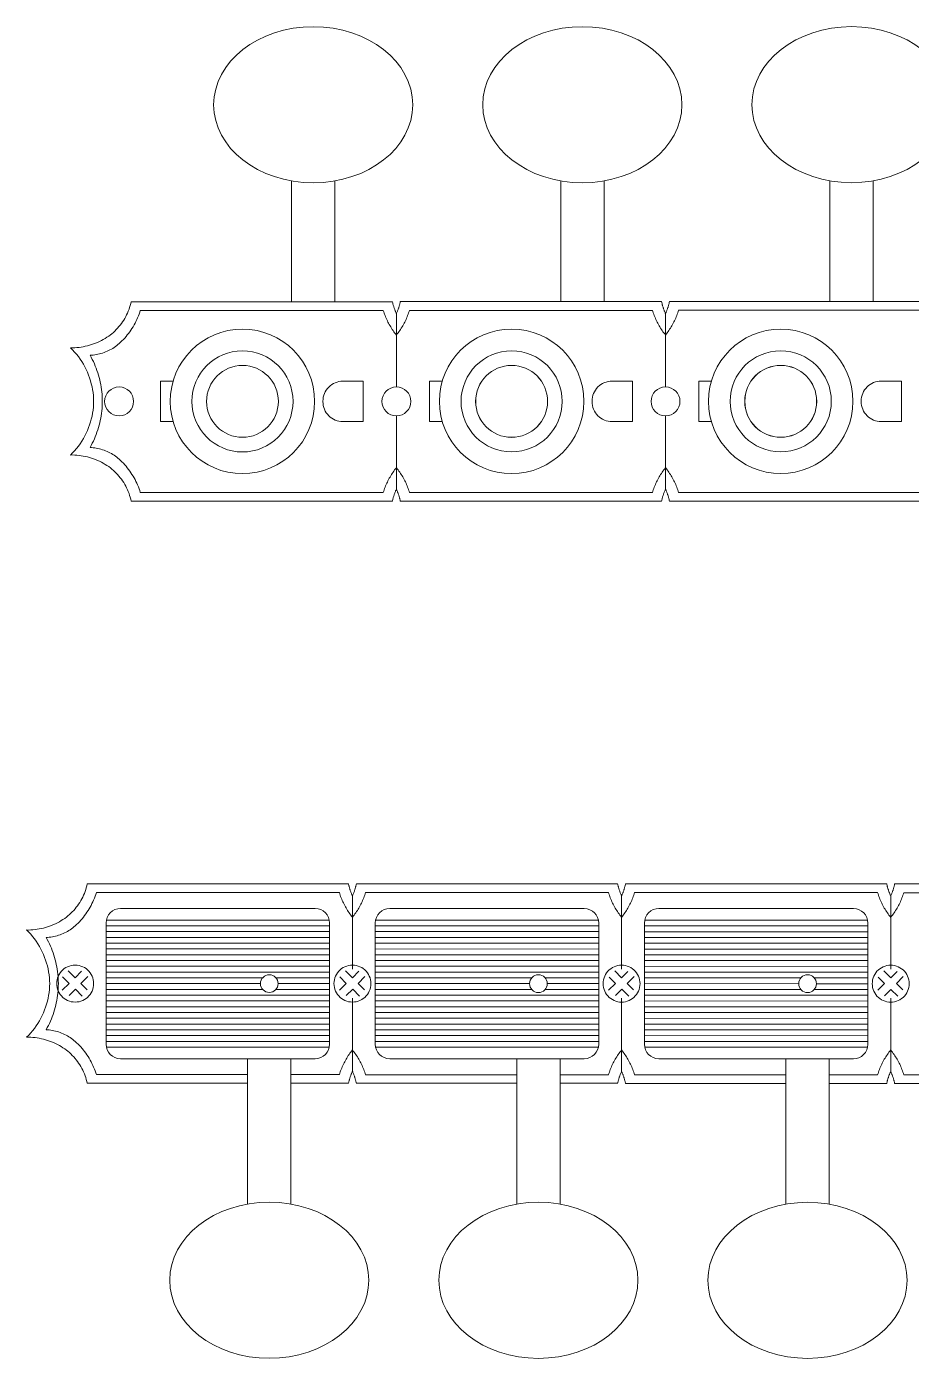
# Model space of a CAD drawing. Header units: inches. Extents: x 153 to 3621, y 223 to 1896.
# Drawn here: x 2579 to 3099, y 331 to 1114 of the extents above; entities that cross this region are included whole.
import ezdxf

# ---------------------------------------------------------------- set-up
doc = ezdxf.new("R2010")
doc.units = ezdxf.units.IN
doc.header["$MEASUREMENT"] = 0
doc.layers.add('Fata', color=52, linetype='Continuous', lineweight=0)
doc.layers.add('Spate', color=110, linetype='Continuous', lineweight=0)

msp = doc.modelspace()

# ---------------------------------------------------------------- linework, layer by layer
at = {"layer": 'Fata', "linetype": 'Continuous', "lineweight": 0}
for p, q in [((2734.78, 952.57), (2734.78, 1023.61)), ((2760.26, 952.57), (2760.26, 1023.61)), ((2893.08, 952.59), (2893.08, 1023.62)), ((2918.56, 952.59), (2918.56, 1023.62)), ((3051.37, 952.61), (3051.37, 1023.64)), ((3076.85, 952.61), (3076.85, 1023.64)), ((2794.12, 952.57), (2640.44, 952.57)), ((2952.43, 952.59), (2798.74, 952.59)), ((3110.71, 952.61), (2957.03, 952.61)), ((2788.73, 947.47), (2645.82, 947.47)), ((2796.43, 902.46), (2796.43, 945.57)), ((2796.43, 902.44), (2796.43, 945.56)), ((2947.04, 947.49), (2804.13, 947.49)), ((2954.72, 902.48), (2954.72, 945.59)), ((2954.74, 902.46), (2954.74, 945.57)), ((3105.33, 947.51), (2962.42, 947.51)), ((2665.13, 905.83), (2657.66, 905.83)), ((2657.66, 882.05), (2657.66, 905.83)), ((2776.9, 882.05), (2776.9, 905.83)), ((2823.44, 905.85), (2815.96, 905.85)), ((2815.96, 882.06), (2815.96, 905.85)), ((2935.21, 882.06), (2935.21, 905.85)), ((2981.73, 905.87), (2974.25, 905.87)), ((2974.25, 882.08), (2974.25, 905.87)), ((3093.49, 882.08), (3093.49, 905.87)), ((2796.43, 842.33), (2796.43, 885.45)), ((2796.43, 842.32), (2796.43, 885.43)), ((2954.72, 842.35), (2954.72, 885.47)), ((2954.74, 842.33), (2954.74, 885.45)), ((2657.66, 882.05), (2665.13, 882.05)), ((2815.96, 882.06), (2823.44, 882.06)), ((2974.25, 882.08), (2981.73, 882.08)), ((2788.73, 840.4), (2645.82, 840.4)), ((2947.04, 840.42), (2804.13, 840.42)), ((3105.33, 840.44), (2962.42, 840.44)), ((2794.12, 835.3), (2640.44, 835.3)), ((2952.43, 835.32), (2798.74, 835.32)), ((3110.71, 835.34), (2957.03, 835.34))]:
    msp.add_line(p, q, dxfattribs=at)
at = {"layer": 'Fata', "linetype": 'Continuous', "lineweight": 0, "flags": 128}
for points in [[(2640.44, 952.58), (2640.19, 951.45), (2639.89, 950.33), (2639.55, 949.21), (2639.17, 948.1), (2638.75, 947), (2638.29, 945.92), (2637.78, 944.85), (2637.24, 943.79), (2636.66, 942.75), (2636.05, 941.73), (2635.4, 940.73), (2634.72, 939.76), (2634.01, 938.81), (2633.26, 937.89), (2632.49, 937), (2631.68, 936.14), (2630.85, 935.31), (2630, 934.51), (2629.11, 933.76), (2628.21, 933.04), (2627.21, 932.31), (2626.19, 931.62), (2625.14, 930.95), (2624.06, 930.33), (2622.95, 929.73), (2621.83, 929.18), (2620.68, 928.66), (2619.52, 928.17), (2618.33, 927.72), (2617.14, 927.32), (2615.93, 926.94), (2614.71, 926.61), (2613.48, 926.32), (2612.25, 926.07), (2611.01, 925.86), (2609.77, 925.7), (2608.52, 925.57), (2607.28, 925.49), (2606.04, 925.46), (2604.81, 925.46)], [(2794.12, 952.58), (2794.19, 952.22), (2794.27, 951.87), (2794.35, 951.51), (2794.44, 951.15), (2794.53, 950.8), (2794.63, 950.44), (2794.73, 950.09), (2794.84, 949.73), (2794.95, 949.38), (2795.06, 949.03), (2795.18, 948.67), (2795.3, 948.32), (2795.43, 947.97), (2795.56, 947.62), (2795.7, 947.28), (2795.84, 946.93), (2795.98, 946.58), (2796.13, 946.24), (2796.28, 945.9), (2796.43, 945.56)], [(2798.75, 952.6), (2798.67, 952.24), (2798.59, 951.88), (2798.51, 951.53), (2798.42, 951.17), (2798.33, 950.81), (2798.23, 950.46), (2798.13, 950.1), (2798.03, 949.75), (2797.92, 949.4), (2797.8, 949.04), (2797.68, 948.69), (2797.56, 948.34), (2797.43, 947.99), (2797.3, 947.64), (2797.17, 947.29), (2797.03, 946.95), (2796.88, 946.6), (2796.74, 946.26), (2796.58, 945.92), (2796.43, 945.57)], [(2952.42, 952.6), (2952.5, 952.24), (2952.58, 951.88), (2952.66, 951.53), (2952.75, 951.17), (2952.84, 950.81), (2952.94, 950.46), (2953.04, 950.1), (2953.14, 949.75), (2953.25, 949.4), (2953.37, 949.04), (2953.49, 948.69), (2953.61, 948.34), (2953.74, 947.99), (2953.87, 947.64), (2954, 947.29), (2954.14, 946.95), (2954.29, 946.6), (2954.44, 946.26), (2954.59, 945.92), (2954.74, 945.57)], [(2957.03, 952.62), (2956.96, 952.26), (2956.88, 951.9), (2956.8, 951.55), (2956.71, 951.19), (2956.62, 950.83), (2956.52, 950.48), (2956.42, 950.12), (2956.31, 949.77), (2956.2, 949.42), (2956.09, 949.06), (2955.97, 948.71), (2955.85, 948.36), (2955.72, 948.01), (2955.59, 947.66), (2955.45, 947.31), (2955.31, 946.97), (2955.17, 946.62), (2955.02, 946.28), (2954.87, 945.94), (2954.72, 945.59)], [(2645.82, 947.47), (2645.47, 946.37), (2645.09, 945.27), (2644.67, 944.17), (2644.23, 943.09), (2643.75, 942.02), (2643.24, 940.96), (2642.7, 939.91), (2642.14, 938.87), (2641.54, 937.85), (2640.92, 936.85), (2640.27, 935.86), (2639.6, 934.89), (2638.9, 933.94), (2638.18, 933.01), (2637.43, 932.1), (2636.66, 931.21), (2635.87, 930.35), (2635.05, 929.51), (2634.22, 928.7), (2633.36, 927.91), (2632.66, 927.31), (2631.94, 926.73), (2631.18, 926.18), (2630.41, 925.65), (2629.62, 925.14), (2628.8, 924.67), (2627.97, 924.21), (2627.13, 923.79), (2626.26, 923.4), (2625.39, 923.03), (2624.5, 922.69), (2623.6, 922.39), (2622.7, 922.11), (2621.78, 921.86), (2620.87, 921.65), (2619.94, 921.47), (2619.02, 921.32), (2618.09, 921.2), (2617.17, 921.12), (2616.24, 921.08)], [(2788.73, 947.47), (2788.98, 946.69), (2789.24, 945.92), (2789.51, 945.14), (2789.8, 944.37), (2790.11, 943.61), (2790.43, 942.85), (2790.77, 942.09), (2791.12, 941.35), (2791.49, 940.6), (2791.87, 939.87), (2792.27, 939.14), (2792.68, 938.41), (2793.1, 937.7), (2793.54, 936.99), (2793.99, 936.29), (2794.46, 935.6), (2794.93, 934.92), (2795.42, 934.25), (2795.92, 933.59), (2796.43, 932.94)], [(2804.13, 947.49), (2803.89, 946.71), (2803.63, 945.93), (2803.35, 945.16), (2803.06, 944.39), (2802.75, 943.63), (2802.43, 942.87), (2802.09, 942.11), (2801.74, 941.36), (2801.37, 940.62), (2800.99, 939.88), (2800.59, 939.15), (2800.18, 938.43), (2799.76, 937.72), (2799.32, 937.01), (2798.87, 936.31), (2798.41, 935.62), (2797.93, 934.94), (2797.44, 934.27), (2796.94, 933.61), (2796.43, 932.95)], [(2947.04, 947.49), (2947.28, 946.71), (2947.54, 945.93), (2947.82, 945.16), (2948.11, 944.39), (2948.42, 943.63), (2948.74, 942.87), (2949.08, 942.11), (2949.43, 941.36), (2949.8, 940.62), (2950.18, 939.88), (2950.58, 939.15), (2950.99, 938.43), (2951.41, 937.72), (2951.85, 937.01), (2952.3, 936.31), (2952.76, 935.62), (2953.24, 934.94), (2953.73, 934.27), (2954.23, 933.61), (2954.74, 932.95)], [(2962.42, 947.51), (2962.17, 946.73), (2961.92, 945.95), (2961.64, 945.18), (2961.35, 944.41), (2961.04, 943.65), (2960.72, 942.89), (2960.38, 942.13), (2960.03, 941.38), (2959.66, 940.64), (2959.28, 939.9), (2958.88, 939.17), (2958.47, 938.45), (2958.05, 937.74), (2957.61, 937.03), (2957.16, 936.33), (2956.69, 935.64), (2956.22, 934.96), (2955.73, 934.29), (2955.23, 933.63), (2954.72, 932.97)], [(2604.81, 925.46), (2606.03, 924.25), (2607.21, 922.98), (2608.34, 921.65), (2609.41, 920.26), (2610.43, 918.83), (2611.4, 917.35), (2612.32, 915.82), (2613.17, 914.26), (2613.97, 912.67), (2614.71, 911.04), (2615.38, 909.39), (2615.99, 907.71), (2616.53, 906.01), (2617.01, 904.3), (2617.42, 902.58), (2617.76, 900.85), (2618.02, 899.12), (2618.22, 897.39), (2618.33, 895.66), (2618.37, 893.94), (2618.33, 892.22), (2618.22, 890.49), (2618.02, 888.75), (2617.76, 887.02), (2617.42, 885.29), (2617.01, 883.57), (2616.53, 881.86), (2615.99, 880.16), (2615.38, 878.49), (2614.71, 876.83), (2613.97, 875.21), (2613.17, 873.61), (2612.32, 872.05), (2611.4, 870.53), (2610.43, 869.05), (2609.41, 867.61), (2608.34, 866.23), (2607.21, 864.9), (2606.03, 863.62), (2604.81, 862.41)], [(2616.24, 921.08), (2616.93, 919.85), (2617.58, 918.59), (2618.2, 917.32), (2618.78, 916.03), (2619.34, 914.72), (2619.86, 913.4), (2620.34, 912.06), (2620.8, 910.71), (2621.22, 909.35), (2621.6, 907.97), (2621.95, 906.59), (2622.27, 905.19), (2622.54, 903.8), (2622.79, 902.39), (2622.99, 900.98), (2623.16, 899.57), (2623.3, 898.16), (2623.39, 896.75), (2623.45, 895.34), (2623.47, 893.94), (2623.45, 892.53), (2623.39, 891.12), (2623.3, 889.71), (2623.16, 888.3), (2622.99, 886.89), (2622.79, 885.48), (2622.54, 884.08), (2622.27, 882.68), (2621.95, 881.29), (2621.6, 879.9), (2621.22, 878.53), (2620.8, 877.16), (2620.34, 875.81), (2619.86, 874.47), (2619.34, 873.15), (2618.78, 871.84), (2618.2, 870.55), (2617.58, 869.28), (2616.93, 868.03), (2616.24, 866.8)], [(2640.44, 835.29), (2640.19, 836.42), (2639.89, 837.54), (2639.55, 838.66), (2639.17, 839.77), (2638.75, 840.87), (2638.29, 841.95), (2637.78, 843.03), (2637.24, 844.08), (2636.66, 845.12), (2636.05, 846.14), (2635.4, 847.14), (2634.72, 848.11), (2634.01, 849.06), (2633.26, 849.98), (2632.49, 850.88), (2631.68, 851.74), (2630.85, 852.56), (2630, 853.36), (2629.11, 854.11), (2628.21, 854.83), (2627.21, 855.56), (2626.19, 856.26), (2625.14, 856.92), (2624.06, 857.55), (2622.95, 858.14), (2621.83, 858.7), (2620.68, 859.22), (2619.52, 859.7), (2618.33, 860.15), (2617.14, 860.56), (2615.93, 860.93), (2614.71, 861.26), (2613.48, 861.55), (2612.25, 861.8), (2611.01, 862.01), (2609.77, 862.18), (2608.52, 862.3), (2607.28, 862.38), (2606.04, 862.42), (2604.81, 862.41)], [(2645.82, 840.4), (2645.47, 841.51), (2645.09, 842.61), (2644.67, 843.7), (2644.23, 844.78), (2643.75, 845.86), (2643.24, 846.92), (2642.7, 847.97), (2642.14, 849), (2641.54, 850.02), (2640.92, 851.03), (2640.27, 852.02), (2639.6, 852.99), (2638.9, 853.94), (2638.18, 854.87), (2637.43, 855.78), (2636.66, 856.66), (2635.87, 857.53), (2635.05, 858.36), (2634.22, 859.18), (2633.36, 859.96), (2632.66, 860.57), (2631.94, 861.14), (2631.18, 861.7), (2630.41, 862.23), (2629.62, 862.73), (2628.8, 863.21), (2627.97, 863.66), (2627.13, 864.08), (2626.26, 864.48), (2625.39, 864.84), (2624.5, 865.18), (2623.6, 865.49), (2622.7, 865.76), (2621.78, 866.01), (2620.87, 866.22), (2619.94, 866.41), (2619.02, 866.55), (2618.09, 866.67), (2617.17, 866.75), (2616.24, 866.8)], [(2788.73, 840.4), (2788.98, 841.18), (2789.24, 841.96), (2789.51, 842.73), (2789.8, 843.5), (2790.11, 844.26), (2790.43, 845.02), (2790.77, 845.78), (2791.12, 846.53), (2791.49, 847.27), (2791.87, 848.01), (2792.27, 848.74), (2792.68, 849.46), (2793.1, 850.17), (2793.54, 850.88), (2793.99, 851.58), (2794.46, 852.27), (2794.93, 852.95), (2795.42, 853.62), (2795.92, 854.29), (2796.43, 854.94)], [(2804.13, 840.42), (2803.89, 841.2), (2803.63, 841.98), (2803.35, 842.75), (2803.06, 843.52), (2802.75, 844.28), (2802.43, 845.04), (2802.09, 845.8), (2801.74, 846.55), (2801.37, 847.29), (2800.99, 848.03), (2800.59, 848.75), (2800.18, 849.48), (2799.76, 850.19), (2799.32, 850.9), (2798.87, 851.6), (2798.41, 852.29), (2797.93, 852.97), (2797.44, 853.64), (2796.94, 854.3), (2796.43, 854.96)], [(2947.04, 840.42), (2947.28, 841.2), (2947.54, 841.98), (2947.82, 842.75), (2948.11, 843.52), (2948.42, 844.28), (2948.74, 845.04), (2949.08, 845.8), (2949.43, 846.55), (2949.8, 847.29), (2950.18, 848.03), (2950.58, 848.75), (2950.99, 849.48), (2951.41, 850.19), (2951.85, 850.9), (2952.3, 851.6), (2952.76, 852.29), (2953.24, 852.97), (2953.73, 853.64), (2954.23, 854.3), (2954.74, 854.96)], [(2962.42, 840.44), (2962.17, 841.22), (2961.92, 841.99), (2961.64, 842.77), (2961.35, 843.54), (2961.04, 844.3), (2960.72, 845.06), (2960.38, 845.82), (2960.03, 846.57), (2959.66, 847.31), (2959.28, 848.04), (2958.88, 848.77), (2958.47, 849.5), (2958.05, 850.21), (2957.61, 850.92), (2957.16, 851.62), (2956.69, 852.31), (2956.22, 852.99), (2955.73, 853.66), (2955.23, 854.32), (2954.72, 854.98)], [(2794.12, 835.29), (2794.19, 835.65), (2794.27, 836.01), (2794.35, 836.36), (2794.44, 836.72), (2794.53, 837.08), (2794.63, 837.43), (2794.73, 837.79), (2794.84, 838.14), (2794.95, 838.49), (2795.06, 838.85), (2795.18, 839.2), (2795.3, 839.55), (2795.43, 839.9), (2795.56, 840.25), (2795.7, 840.6), (2795.84, 840.94), (2795.98, 841.29), (2796.13, 841.63), (2796.28, 841.98), (2796.43, 842.32)], [(2798.75, 835.31), (2798.67, 835.67), (2798.59, 836.02), (2798.51, 836.38), (2798.42, 836.74), (2798.33, 837.09), (2798.23, 837.45), (2798.13, 837.81), (2798.03, 838.16), (2797.92, 838.51), (2797.8, 838.87), (2797.68, 839.22), (2797.56, 839.57), (2797.43, 839.92), (2797.3, 840.27), (2797.17, 840.61), (2797.03, 840.96), (2796.88, 841.31), (2796.74, 841.65), (2796.58, 841.99), (2796.43, 842.33)], [(2952.42, 835.31), (2952.5, 835.67), (2952.58, 836.02), (2952.66, 836.38), (2952.75, 836.74), (2952.84, 837.09), (2952.94, 837.45), (2953.04, 837.81), (2953.14, 838.16), (2953.25, 838.51), (2953.37, 838.87), (2953.49, 839.22), (2953.61, 839.57), (2953.74, 839.92), (2953.87, 840.27), (2954, 840.61), (2954.14, 840.96), (2954.29, 841.31), (2954.44, 841.65), (2954.59, 841.99), (2954.74, 842.33)], [(2957.03, 835.33), (2956.96, 835.69), (2956.88, 836.04), (2956.8, 836.4), (2956.71, 836.76), (2956.62, 837.11), (2956.52, 837.47), (2956.42, 837.83), (2956.31, 838.18), (2956.2, 838.53), (2956.09, 838.89), (2955.97, 839.24), (2955.85, 839.59), (2955.72, 839.94), (2955.59, 840.29), (2955.45, 840.63), (2955.31, 840.98), (2955.17, 841.33), (2955.02, 841.67), (2954.87, 842.01), (2954.72, 842.35)]]:
    msp.add_lwpolyline(points, dxfattribs=at)
for points in [[(2776.9, 882.05), (2764.96, 882.05, -0.414214), (2753.24, 893.77), (2753.24, 894.11, -0.414214), (2764.96, 905.83), (2776.9, 905.83)], [(2935.21, 882.06), (2923.26, 882.06, -0.414214), (2911.54, 893.78), (2911.54, 894.12, -0.414214), (2923.26, 905.85), (2935.21, 905.85)], [(3093.49, 882.08), (3081.55, 882.08, -0.414214), (3069.83, 893.8), (3069.83, 894.14, -0.414214), (3081.55, 905.87), (3093.49, 905.87)]]:
    msp.add_lwpolyline(points, format="xyb", dxfattribs=at)
at = {"layer": 'Fata', "linetype": 'Continuous', "lineweight": 0}
for centre, radius in [((2705.9, 893.94), 42.47), ((2864.21, 893.95), 42.47), ((3022.49, 893.97), 42.47), ((2705.9, 893.94), 29.73), ((2864.21, 893.95), 29.73), ((3022.49, 893.97), 29.73), ((2705.9, 893.94), 21.12), ((2864.21, 893.95), 21.15), ((2864.21, 893.95), 21.12), ((3022.49, 893.97), 21.15), ((3022.49, 893.97), 21.12), ((2633.36, 893.94), 8.51)]:
    msp.add_circle(centre, radius, dxfattribs=at)
for centre, start, end in [((2796.43, 893.94), 90, 270), ((2796.43, 893.95), 270, 90), ((2954.74, 893.95), 90, 270), ((2954.72, 893.97), 270, 90)]:
    msp.add_arc(centre, 8.51, start, end, dxfattribs=at)
for centre in [(2747.52, 1068.4), (2905.82, 1068.42), (3064.11, 1068.44)]:
    msp.add_ellipse(centre, major_axis=(58.56, 0), ratio=0.783768, dxfattribs=at)
at = {"layer": 'Spate', "linetype": 'Continuous', "lineweight": 0, "extrusion": (0, 0, -1)}
for p, q in [((2768.27, 610.16), (2614.59, 610.16)), ((2762.88, 605.07), (2619.97, 605.07)), ((2770.58, 603.15), (2770.58, 560.04)), ((2770.58, 603.13), (2770.58, 560.02)), ((2926.58, 610.14), (2772.89, 610.14)), ((2921.19, 605.05), (2778.28, 605.05)), ((2928.87, 603.11), (2928.87, 560)), ((2928.89, 603.13), (2928.89, 560.02)), ((3084.86, 610.12), (2931.18, 610.12)), ((3079.48, 605.03), (2936.57, 605.03)), ((3087.18, 603.11), (3087.18, 560)), ((3087.18, 603.09), (3087.18, 559.98)), ((3243.18, 610.11), (3089.5, 610.11)), ((3237.79, 605.01), (3094.88, 605.01)), ((2756.99, 588.89), (2625.86, 588.91)), ((2915.27, 588.87), (2784.17, 588.89)), ((3073.59, 588.85), (2942.48, 588.87)), ((2757.16, 585.49), (2625.68, 585.51)), ((2757.16, 582.09), (2625.68, 582.11)), ((2915.45, 585.47), (2784, 585.49)), ((2915.45, 582.08), (2784, 582.09)), ((3073.76, 585.45), (2942.31, 585.47)), ((3073.76, 582.06), (2942.31, 582.07)), ((2757.16, 578.7), (2625.68, 578.71)), ((2757.16, 575.3), (2625.68, 575.32)), ((2757.16, 571.9), (2625.68, 571.92)), ((2915.45, 578.68), (2784, 578.69)), ((2915.45, 575.28), (2784, 575.3)), ((2915.45, 571.88), (2784, 571.9)), ((3073.76, 578.66), (2942.31, 578.67)), ((3073.76, 575.26), (2942.31, 575.28)), ((3073.76, 571.86), (2942.31, 571.88)), ((2757.16, 568.51), (2625.68, 568.52)), ((2757.16, 565.11), (2625.68, 565.12)), ((2915.45, 568.49), (2784, 568.5)), ((2915.45, 565.09), (2784, 565.11)), ((3073.76, 568.47), (2942.31, 568.48)), ((3073.76, 565.07), (2942.31, 565.09)), ((2757.16, 561.71), (2625.68, 561.73)), ((2757.16, 558.31), (2625.68, 558.33)), ((2915.45, 561.69), (2784, 561.71)), ((2915.45, 558.29), (2784, 558.31)), ((3073.76, 561.67), (2942.31, 561.69)), ((3073.76, 558.27), (2942.31, 558.29)), ((2717.72, 554.92), (2625.68, 554.93)), ((2716.46, 551.52), (2625.68, 551.54)), ((2757.16, 554.92), (2725.65, 554.92)), ((2757.16, 551.52), (2726.91, 551.52)), ((2876.03, 554.9), (2784, 554.91)), ((2874.77, 551.5), (2784, 551.52)), ((2915.45, 554.9), (2883.96, 554.9)), ((2915.45, 551.5), (2885.22, 551.5)), ((3034.32, 554.88), (2942.31, 554.89)), ((3033.06, 551.49), (2942.31, 551.5)), ((3073.76, 554.88), (3042.25, 554.88)), ((3073.76, 551.48), (3043.5, 551.48)), ((2717.72, 548.13), (2625.68, 548.14)), ((2757.16, 544.72), (2625.68, 544.74)), ((2757.16, 541.33), (2625.68, 541.34)), ((2757.16, 548.12), (2725.65, 548.13)), ((2770.58, 543.02), (2770.58, 499.91)), ((2770.58, 543), (2770.58, 499.89)), ((2876.03, 548.11), (2784, 548.12)), ((2915.45, 544.71), (2784, 544.72)), ((2915.45, 541.31), (2784, 541.32)), ((2915.45, 548.1), (2883.96, 548.11)), ((2928.87, 542.98), (2928.87, 499.87)), ((2928.89, 543), (2928.89, 499.89)), ((3034.31, 548.09), (2942.31, 548.1)), ((3073.76, 544.69), (2942.31, 544.7)), ((3073.76, 541.29), (2942.31, 541.3)), ((3073.76, 548.08), (3042.25, 548.09)), ((3087.18, 542.98), (3087.18, 499.87)), ((3087.18, 542.97), (3087.18, 499.85)), ((2757.16, 537.93), (2625.68, 537.95)), ((2757.16, 534.53), (2625.68, 534.55)), ((2915.45, 537.91), (2784, 537.93)), ((2915.45, 534.51), (2784, 534.53)), ((3073.76, 537.89), (2942.31, 537.91)), ((3073.76, 534.49), (2942.31, 534.51)), ((2757.16, 531.14), (2625.68, 531.15)), ((2757.16, 527.74), (2625.68, 527.75)), ((2915.45, 531.12), (2784, 531.13)), ((2915.45, 527.72), (2784, 527.74)), ((3073.76, 531.1), (2942.31, 531.11)), ((3073.76, 527.7), (2942.31, 527.72)), ((2757.16, 524.34), (2625.68, 524.36)), ((2757.16, 520.94), (2625.68, 520.96)), ((2757.16, 517.55), (2625.68, 517.56)), ((2915.45, 524.32), (2784, 524.34)), ((2915.45, 520.92), (2784, 520.94)), ((2915.45, 517.53), (2784, 517.54)), ((3073.76, 524.3), (2942.31, 524.32)), ((3073.76, 520.9), (2942.31, 520.92)), ((3073.76, 517.51), (2942.31, 517.52)), ((2756.99, 514.15), (2625.85, 514.17)), ((2915.27, 514.13), (2784.17, 514.15)), ((3073.59, 514.11), (2942.48, 514.13)), ((2708.92, 507.36), (2708.92, 421.86)), ((2734.4, 507.36), (2734.4, 421.86)), ((2867.23, 507.34), (2867.23, 421.84)), ((2892.71, 507.34), (2892.71, 421.84)), ((3025.52, 507.32), (3025.52, 421.82)), ((3051, 507.33), (3051, 421.82)), ((2708.92, 497.99), (2619.97, 497.99)), ((2762.88, 497.99), (2734.4, 497.99)), ((2867.23, 497.97), (2778.28, 497.97)), ((2921.19, 497.97), (2892.71, 497.97)), ((3025.52, 497.95), (2936.57, 497.95)), ((3079.48, 497.95), (3051, 497.95)), ((3183.84, 497.94), (3094.88, 497.94)), ((2708.92, 492.9), (2614.59, 492.9)), ((2768.27, 492.9), (2734.4, 492.9)), ((2867.23, 492.88), (2772.89, 492.88)), ((2926.58, 492.88), (2892.71, 492.88)), ((3025.52, 492.86), (2931.18, 492.86)), ((3084.86, 492.86), (3051, 492.86)), ((3183.84, 492.84), (3089.5, 492.84))]:
    msp.add_line(p, q, dxfattribs=at)
at = {"layer": 'Spate', "linetype": 'Continuous', "extrusion": (0, 0, -1)}
for p, q in [((2597.58, 555.95), (2598.1, 556.96)), ((2598.1, 556.96), (2598.72, 557.92)), ((2598.72, 557.92), (2599.43, 558.8)), ((2599.43, 558.8), (2600.24, 559.61)), ((2600.24, 559.61), (2601.12, 560.32)), ((2601.12, 560.32), (2602.08, 560.94)), ((2602.08, 560.94), (2603.09, 561.46)), ((2603.09, 561.46), (2604.15, 561.87)), ((2607.51, 554.99), (2603.47, 559.04)), ((2604.15, 561.87), (2605.25, 562.16)), ((2605.25, 562.16), (2606.38, 562.34)), ((2606.38, 562.34), (2607.51, 562.4)), ((2607.51, 562.4), (2608.65, 562.34)), ((2611.27, 558.75), (2607.51, 554.99)), ((2608.65, 562.34), (2609.77, 562.16)), ((2609.77, 562.16), (2610.87, 561.87)), ((2610.87, 561.87), (2611.93, 561.46)), ((2611.93, 561.46), (2612.95, 560.94)), ((2612.95, 560.94), (2613.9, 560.32)), ((2613.9, 560.32), (2614.79, 559.61)), ((2614.79, 559.61), (2615.59, 558.8)), ((2615.59, 558.8), (2616.31, 557.92)), ((2616.31, 557.92), (2616.93, 556.96)), ((2616.93, 556.96), (2617.44, 555.95)), ((2760.65, 555.95), (2761.17, 556.96)), ((2761.17, 556.96), (2761.79, 557.92)), ((2761.79, 557.92), (2762.5, 558.8)), ((2762.5, 558.8), (2763.31, 559.61)), ((2763.31, 559.61), (2764.19, 560.32)), ((2764.19, 560.32), (2765.15, 560.94)), ((2765.15, 560.94), (2766.16, 561.46)), ((2766.16, 561.46), (2767.22, 561.87)), ((2770.58, 554.99), (2766.54, 559.04)), ((2767.22, 561.87), (2768.32, 562.16)), ((2768.32, 562.16), (2769.45, 562.34)), ((2769.45, 562.34), (2770.58, 562.4)), ((2770.58, 562.4), (2771.72, 562.34)), ((2774.34, 558.75), (2770.58, 554.99)), ((2771.72, 562.34), (2772.84, 562.16)), ((2772.84, 562.16), (2773.94, 561.87)), ((2773.94, 561.87), (2775.01, 561.46)), ((2775.01, 561.46), (2776.02, 560.94)), ((2776.02, 560.94), (2776.97, 560.32)), ((2776.97, 560.32), (2777.86, 559.61)), ((2777.86, 559.61), (2778.66, 558.8)), ((2778.66, 558.8), (2779.38, 557.92)), ((2779.38, 557.92), (2780, 556.96)), ((2780, 556.96), (2780.51, 555.95)), ((2918.96, 555.93), (2919.48, 556.95)), ((2919.48, 556.95), (2920.1, 557.9)), ((2920.1, 557.9), (2920.81, 558.79)), ((2920.81, 558.79), (2921.62, 559.59)), ((2921.62, 559.59), (2922.5, 560.31)), ((2922.5, 560.31), (2923.46, 560.93)), ((2923.46, 560.93), (2924.47, 561.44)), ((2924.47, 561.44), (2925.53, 561.85)), ((2928.89, 554.98), (2924.85, 559.02)), ((2925.53, 561.85), (2926.63, 562.14)), ((2926.63, 562.14), (2927.75, 562.32)), ((2927.75, 562.32), (2928.89, 562.38)), ((2928.89, 562.38), (2930.03, 562.32)), ((2932.64, 558.73), (2928.89, 554.98)), ((2930.03, 562.32), (2931.15, 562.14)), ((2931.15, 562.14), (2932.25, 561.85)), ((2932.25, 561.85), (2933.31, 561.44)), ((2933.31, 561.44), (2934.33, 560.93)), ((2934.33, 560.93), (2935.28, 560.31)), ((2935.28, 560.31), (2936.17, 559.59)), ((2936.17, 559.59), (2936.97, 558.79)), ((2936.97, 558.79), (2937.69, 557.9)), ((2937.69, 557.9), (2938.31, 556.95)), ((2938.31, 556.95), (2938.82, 555.93)), ((3077.25, 555.9), (3077.77, 556.91)), ((3077.77, 556.91), (3078.39, 557.86)), ((3078.39, 557.86), (3079.1, 558.75)), ((3079.1, 558.75), (3079.91, 559.55)), ((3079.91, 559.55), (3080.79, 560.27)), ((3080.79, 560.27), (3081.75, 560.89)), ((3081.75, 560.89), (3082.76, 561.41)), ((3082.76, 561.41), (3083.82, 561.81)), ((3087.18, 554.94), (3083.14, 558.98)), ((3083.82, 561.81), (3084.92, 562.11)), ((3084.92, 562.11), (3086.05, 562.29)), ((3086.05, 562.29), (3087.18, 562.34)), ((3087.18, 562.34), (3088.32, 562.29)), ((3090.94, 558.69), (3087.18, 554.94)), ((3088.32, 562.29), (3089.44, 562.11)), ((3089.44, 562.11), (3090.54, 561.81)), ((3090.54, 561.81), (3091.6, 561.41)), ((3091.6, 561.41), (3092.62, 560.89)), ((3092.62, 560.89), (3093.57, 560.27)), ((3093.57, 560.27), (3094.46, 559.55)), ((3094.46, 559.55), (3095.26, 558.75)), ((3095.26, 558.75), (3095.98, 557.86)), ((3095.98, 557.86), (3096.6, 556.91)), ((3096.6, 556.91), (3097.11, 555.9)), ((2596.64, 551.53), (2596.7, 552.67)), ((2596.7, 550.39), (2596.64, 551.53)), ((2596.7, 552.67), (2596.88, 553.79)), ((2596.88, 549.27), (2596.7, 550.39)), ((2596.88, 553.79), (2597.17, 554.89)), ((2597.17, 548.17), (2596.88, 549.27)), ((2597.17, 554.89), (2597.58, 555.95)), ((2603.9, 551.67), (2599.86, 547.63)), ((2600.15, 555.43), (2603.9, 551.67)), ((2610.83, 551.67), (2614.87, 555.72)), ((2614.58, 547.92), (2610.83, 551.67)), ((2617.44, 555.95), (2617.85, 554.89)), ((2617.85, 554.89), (2618.15, 553.79)), ((2618.15, 549.27), (2617.85, 548.17)), ((2618.15, 553.79), (2618.32, 552.67)), ((2618.32, 550.39), (2618.15, 549.27)), ((2618.32, 552.67), (2618.38, 551.53)), ((2618.38, 551.53), (2618.32, 550.39)), ((2759.71, 551.53), (2759.77, 552.67)), ((2759.77, 550.39), (2759.71, 551.53)), ((2759.77, 552.67), (2759.95, 553.79)), ((2759.95, 549.27), (2759.77, 550.39)), ((2759.95, 553.79), (2760.24, 554.89)), ((2760.24, 548.17), (2759.95, 549.27)), ((2760.24, 554.89), (2760.65, 555.95)), ((2766.97, 551.67), (2762.93, 547.63)), ((2763.22, 555.43), (2766.97, 551.67)), ((2773.9, 551.67), (2777.95, 555.72)), ((2777.66, 547.92), (2773.9, 551.67)), ((2780.51, 555.95), (2780.92, 554.89)), ((2780.92, 554.89), (2781.22, 553.79)), ((2781.22, 549.27), (2780.92, 548.17)), ((2781.22, 553.79), (2781.4, 552.67)), ((2781.4, 550.39), (2781.22, 549.27)), ((2781.4, 552.67), (2781.45, 551.53)), ((2781.45, 551.53), (2781.4, 550.39)), ((2918.02, 551.51), (2918.08, 552.65)), ((2918.08, 550.37), (2918.02, 551.51)), ((2918.08, 552.65), (2918.26, 553.77)), ((2918.26, 549.25), (2918.08, 550.37)), ((2918.26, 553.77), (2918.55, 554.87)), ((2918.55, 548.15), (2918.26, 549.25)), ((2918.55, 554.87), (2918.96, 555.93)), ((2925.28, 551.65), (2921.24, 547.61)), ((2921.53, 555.41), (2925.28, 551.65)), ((2932.21, 551.65), (2936.25, 555.7)), ((2935.96, 547.9), (2932.21, 551.65)), ((2938.82, 555.93), (2939.23, 554.87)), ((2939.23, 554.87), (2939.52, 553.77)), ((2939.52, 549.25), (2939.23, 548.15)), ((2939.52, 553.77), (2939.7, 552.65)), ((2939.7, 550.37), (2939.52, 549.25)), ((2939.7, 552.65), (2939.76, 551.51)), ((2939.76, 551.51), (2939.7, 550.37)), ((3076.31, 551.47), (3076.37, 552.61)), ((3076.37, 550.34), (3076.31, 551.47)), ((3076.37, 552.61), (3076.55, 553.73)), ((3076.55, 549.21), (3076.37, 550.34)), ((3076.55, 553.73), (3076.84, 554.83)), ((3076.84, 548.11), (3076.55, 549.21)), ((3076.84, 554.83), (3077.25, 555.9)), ((3083.57, 551.62), (3079.53, 547.58)), ((3079.82, 555.37), (3083.57, 551.62)), ((3090.5, 551.62), (3094.54, 555.66)), ((3094.26, 547.86), (3090.5, 551.62)), ((3097.11, 555.9), (3097.52, 554.83)), ((3097.52, 554.83), (3097.82, 553.73)), ((3097.82, 549.21), (3097.52, 548.11)), ((3097.82, 553.73), (3097.99, 552.61)), ((3097.99, 550.34), (3097.82, 549.21)), ((3097.99, 552.61), (3098.05, 551.47)), ((3098.05, 551.47), (3097.99, 550.34)), ((2597.58, 547.11), (2597.17, 548.17)), ((2598.1, 546.09), (2597.58, 547.11)), ((2598.72, 545.14), (2598.1, 546.09)), ((2599.43, 544.25), (2598.72, 545.14)), ((2600.24, 543.45), (2599.43, 544.25)), ((2601.12, 542.73), (2600.24, 543.45)), ((2602.08, 542.11), (2601.12, 542.73)), ((2603.09, 541.6), (2602.08, 542.11)), ((2604.15, 541.19), (2603.09, 541.6)), ((2603.9, 544.46), (2607.66, 548.21)), ((2605.25, 540.9), (2604.15, 541.19)), ((2606.38, 540.72), (2605.25, 540.9)), ((2607.51, 540.66), (2606.38, 540.72)), ((2608.65, 540.72), (2607.51, 540.66)), ((2607.66, 548.21), (2611.7, 544.17)), ((2609.77, 540.9), (2608.65, 540.72)), ((2610.87, 541.19), (2609.77, 540.9)), ((2611.93, 541.6), (2610.87, 541.19)), ((2612.95, 542.11), (2611.93, 541.6)), ((2613.9, 542.73), (2612.95, 542.11)), ((2614.79, 543.45), (2613.9, 542.73)), ((2615.59, 544.25), (2614.79, 543.45)), ((2616.31, 545.14), (2615.59, 544.25)), ((2616.93, 546.09), (2616.31, 545.14)), ((2617.44, 547.11), (2616.93, 546.09)), ((2617.85, 548.17), (2617.44, 547.11)), ((2760.65, 547.11), (2760.24, 548.17)), ((2761.17, 546.09), (2760.65, 547.11)), ((2761.79, 545.14), (2761.17, 546.09)), ((2762.5, 544.25), (2761.79, 545.14)), ((2763.31, 543.45), (2762.5, 544.25)), ((2764.19, 542.73), (2763.31, 543.45)), ((2765.15, 542.11), (2764.19, 542.73)), ((2766.16, 541.6), (2765.15, 542.11)), ((2767.22, 541.19), (2766.16, 541.6)), ((2766.97, 544.46), (2770.73, 548.21)), ((2768.32, 540.9), (2767.22, 541.19)), ((2769.45, 540.72), (2768.32, 540.9)), ((2770.58, 540.66), (2769.45, 540.72)), ((2771.72, 540.72), (2770.58, 540.66)), ((2770.73, 548.21), (2774.77, 544.17)), ((2772.84, 540.9), (2771.72, 540.72)), ((2773.94, 541.19), (2772.84, 540.9)), ((2775.01, 541.6), (2773.94, 541.19)), ((2776.02, 542.11), (2775.01, 541.6)), ((2776.97, 542.73), (2776.02, 542.11)), ((2777.86, 543.45), (2776.97, 542.73)), ((2778.66, 544.25), (2777.86, 543.45)), ((2779.38, 545.14), (2778.66, 544.25)), ((2780, 546.09), (2779.38, 545.14)), ((2780.51, 547.11), (2780, 546.09)), ((2780.92, 548.17), (2780.51, 547.11)), ((2918.96, 547.09), (2918.55, 548.15)), ((2919.48, 546.07), (2918.96, 547.09)), ((2920.1, 545.12), (2919.48, 546.07)), ((2920.81, 544.24), (2920.1, 545.12)), ((2921.62, 543.43), (2920.81, 544.24)), ((2922.5, 542.72), (2921.62, 543.43)), ((2923.46, 542.1), (2922.5, 542.72)), ((2924.47, 541.58), (2923.46, 542.1)), ((2925.53, 541.17), (2924.47, 541.58)), ((2925.28, 544.44), (2929.04, 548.19)), ((2926.63, 540.88), (2925.53, 541.17)), ((2927.75, 540.7), (2926.63, 540.88)), ((2928.89, 540.64), (2927.75, 540.7)), ((2930.03, 540.7), (2928.89, 540.64)), ((2929.04, 548.19), (2933.08, 544.15)), ((2931.15, 540.88), (2930.03, 540.7)), ((2932.25, 541.17), (2931.15, 540.88)), ((2933.31, 541.58), (2932.25, 541.17)), ((2934.33, 542.1), (2933.31, 541.58)), ((2935.28, 542.72), (2934.33, 542.1)), ((2936.17, 543.43), (2935.28, 542.72)), ((2936.97, 544.24), (2936.17, 543.43)), ((2937.69, 545.12), (2936.97, 544.24)), ((2938.31, 546.07), (2937.69, 545.12)), ((2938.82, 547.09), (2938.31, 546.07)), ((2939.23, 548.15), (2938.82, 547.09)), ((3077.25, 547.05), (3076.84, 548.11)), ((3077.77, 546.04), (3077.25, 547.05)), ((3078.39, 545.08), (3077.77, 546.04)), ((3079.1, 544.2), (3078.39, 545.08)), ((3079.91, 543.39), (3079.1, 544.2)), ((3080.79, 542.68), (3079.91, 543.39)), ((3081.75, 542.06), (3080.79, 542.68)), ((3082.76, 541.54), (3081.75, 542.06)), ((3083.82, 541.13), (3082.76, 541.54)), ((3083.57, 544.4), (3087.33, 548.15)), ((3084.92, 540.84), (3083.82, 541.13)), ((3086.05, 540.66), (3084.92, 540.84)), ((3087.18, 540.6), (3086.05, 540.66)), ((3088.32, 540.66), (3087.18, 540.6)), ((3087.33, 548.15), (3091.37, 544.11)), ((3089.44, 540.84), (3088.32, 540.66)), ((3090.54, 541.13), (3089.44, 540.84)), ((3091.6, 541.54), (3090.54, 541.13)), ((3092.62, 542.06), (3091.6, 541.54)), ((3093.57, 542.68), (3092.62, 542.06)), ((3094.46, 543.39), (3093.57, 542.68)), ((3095.26, 544.2), (3094.46, 543.39)), ((3095.98, 545.08), (3095.26, 544.2)), ((3096.6, 546.04), (3095.98, 545.08)), ((3097.11, 547.05), (3096.6, 546.04)), ((3097.52, 548.11), (3097.11, 547.05))]:
    msp.add_line(p, q, dxfattribs=at)
at = {"layer": 'Spate', "linetype": 'Continuous', "lineweight": 0, "extrusion": (0, 0, -1), "flags": 128}
for points in [[(-2614.59, 610.17), (-2614.34, 609.05), (-2614.04, 607.92), (-2613.7, 606.8), (-2613.32, 605.7), (-2612.9, 604.6), (-2612.43, 603.51), (-2611.93, 602.44), (-2611.39, 601.38), (-2610.81, 600.34), (-2610.2, 599.32), (-2609.55, 598.33), (-2608.87, 597.35), (-2608.15, 596.4), (-2607.41, 595.48), (-2606.64, 594.59), (-2605.83, 593.73), (-2605, 592.9), (-2604.15, 592.11), (-2603.26, 591.35), (-2602.36, 590.63), (-2601.36, 589.9), (-2600.34, 589.21), (-2599.29, 588.55), (-2598.21, 587.92), (-2597.1, 587.33), (-2595.98, 586.77), (-2594.83, 586.25), (-2593.66, 585.76), (-2592.48, 585.32), (-2591.29, 584.91), (-2590.08, 584.54), (-2588.86, 584.21), (-2587.63, 583.92), (-2586.4, 583.67), (-2585.16, 583.46), (-2583.91, 583.29), (-2582.67, 583.17), (-2581.43, 583.09), (-2580.19, 583.05), (-2578.96, 583.06)], [(-2619.97, 605.07), (-2619.62, 603.96), (-2619.24, 602.86), (-2618.82, 601.77), (-2618.38, 600.68), (-2617.9, 599.61), (-2617.39, 598.55), (-2616.85, 597.5), (-2616.29, 596.46), (-2615.69, 595.44), (-2615.07, 594.44), (-2614.42, 593.45), (-2613.75, 592.48), (-2613.05, 591.53), (-2612.33, 590.6), (-2611.58, 589.69), (-2610.81, 588.8), (-2610.02, 587.94), (-2609.2, 587.1), (-2608.37, 586.29), (-2607.51, 585.5), (-2606.81, 584.9), (-2606.08, 584.32), (-2605.33, 583.77), (-2604.56, 583.24), (-2603.77, 582.73), (-2602.95, 582.26), (-2602.12, 581.81), (-2601.27, 581.38), (-2600.41, 580.99), (-2599.54, 580.62), (-2598.65, 580.29), (-2597.75, 579.98), (-2596.85, 579.7), (-2595.93, 579.46), (-2595.01, 579.24), (-2594.09, 579.06), (-2593.17, 578.91), (-2592.24, 578.8), (-2591.32, 578.71), (-2590.39, 578.67)], [(-2762.88, 605.07), (-2763.12, 604.29), (-2763.38, 603.51), (-2763.66, 602.74), (-2763.95, 601.97), (-2764.26, 601.2), (-2764.58, 600.44), (-2764.92, 599.69), (-2765.27, 598.94), (-2765.64, 598.2), (-2766.02, 597.46), (-2766.42, 596.73), (-2766.83, 596.01), (-2767.25, 595.29), (-2767.69, 594.58), (-2768.14, 593.88), (-2768.6, 593.19), (-2769.08, 592.51), (-2769.57, 591.84), (-2770.07, 591.18), (-2770.58, 590.53)], [(-2768.27, 610.17), (-2768.34, 609.82), (-2768.42, 609.46), (-2768.5, 609.1), (-2768.59, 608.75), (-2768.68, 608.39), (-2768.78, 608.03), (-2768.88, 607.68), (-2768.99, 607.32), (-2769.1, 606.97), (-2769.21, 606.62), (-2769.33, 606.27), (-2769.45, 605.92), (-2769.58, 605.57), (-2769.71, 605.22), (-2769.85, 604.87), (-2769.99, 604.52), (-2770.13, 604.18), (-2770.28, 603.83), (-2770.43, 603.49), (-2770.58, 603.15)], [(-2772.9, 610.16), (-2772.82, 609.8), (-2772.74, 609.44), (-2772.66, 609.08), (-2772.57, 608.73), (-2772.48, 608.37), (-2772.38, 608.02), (-2772.28, 607.66), (-2772.17, 607.31), (-2772.06, 606.95), (-2771.95, 606.6), (-2771.83, 606.25), (-2771.71, 605.9), (-2771.58, 605.55), (-2771.45, 605.2), (-2771.32, 604.85), (-2771.18, 604.5), (-2771.03, 604.16), (-2770.88, 603.81), (-2770.73, 603.47), (-2770.58, 603.13)], [(-2778.28, 605.05), (-2778.04, 604.27), (-2777.78, 603.49), (-2777.5, 602.72), (-2777.21, 601.95), (-2776.9, 601.18), (-2776.58, 600.42), (-2776.24, 599.67), (-2775.89, 598.92), (-2775.52, 598.18), (-2775.14, 597.44), (-2774.74, 596.71), (-2774.33, 595.99), (-2773.91, 595.27), (-2773.47, 594.57), (-2773.02, 593.87), (-2772.56, 593.18), (-2772.08, 592.49), (-2771.59, 591.82), (-2771.09, 591.16), (-2770.58, 590.51)], [(-2921.19, 605.05), (-2921.43, 604.27), (-2921.69, 603.49), (-2921.97, 602.72), (-2922.26, 601.95), (-2922.57, 601.18), (-2922.89, 600.42), (-2923.23, 599.67), (-2923.58, 598.92), (-2923.95, 598.18), (-2924.33, 597.44), (-2924.73, 596.71), (-2925.14, 595.99), (-2925.56, 595.27), (-2926, 594.57), (-2926.45, 593.87), (-2926.91, 593.18), (-2927.39, 592.49), (-2927.88, 591.82), (-2928.38, 591.16), (-2928.89, 590.51)], [(-2926.57, 610.16), (-2926.65, 609.8), (-2926.73, 609.44), (-2926.81, 609.08), (-2926.9, 608.73), (-2926.99, 608.37), (-2927.09, 608.02), (-2927.19, 607.66), (-2927.29, 607.31), (-2927.4, 606.95), (-2927.52, 606.6), (-2927.64, 606.25), (-2927.76, 605.9), (-2927.89, 605.55), (-2928.02, 605.2), (-2928.15, 604.85), (-2928.29, 604.5), (-2928.44, 604.16), (-2928.58, 603.81), (-2928.74, 603.47), (-2928.89, 603.13)], [(-2931.18, 610.14), (-2931.11, 609.78), (-2931.03, 609.42), (-2930.95, 609.06), (-2930.86, 608.71), (-2930.77, 608.35), (-2930.67, 608), (-2930.57, 607.64), (-2930.46, 607.29), (-2930.35, 606.93), (-2930.24, 606.58), (-2930.12, 606.23), (-2930, 605.88), (-2929.87, 605.53), (-2929.74, 605.18), (-2929.6, 604.83), (-2929.46, 604.48), (-2929.32, 604.14), (-2929.17, 603.79), (-2929.02, 603.45), (-2928.87, 603.11)], [(-2936.57, 605.03), (-2936.32, 604.25), (-2936.06, 603.47), (-2935.79, 602.7), (-2935.5, 601.93), (-2935.19, 601.16), (-2934.87, 600.4), (-2934.53, 599.65), (-2934.18, 598.9), (-2933.81, 598.16), (-2933.43, 597.42), (-2933.03, 596.69), (-2932.62, 595.97), (-2932.2, 595.25), (-2931.76, 594.55), (-2931.31, 593.85), (-2930.84, 593.16), (-2930.37, 592.48), (-2929.88, 591.8), (-2929.38, 591.14), (-2928.87, 590.49)], [(-3079.48, 605.03), (-3079.72, 604.25), (-3079.98, 603.47), (-3080.26, 602.7), (-3080.55, 601.93), (-3080.85, 601.16), (-3081.18, 600.4), (-3081.52, 599.65), (-3081.87, 598.9), (-3082.24, 598.16), (-3082.62, 597.42), (-3083.01, 596.69), (-3083.42, 595.97), (-3083.85, 595.25), (-3084.29, 594.55), (-3084.74, 593.85), (-3085.2, 593.16), (-3085.68, 592.48), (-3086.16, 591.8), (-3086.67, 591.14), (-3087.18, 590.49)], [(-3084.86, 610.14), (-3084.93, 609.78), (-3085.01, 609.42), (-3085.1, 609.06), (-3085.18, 608.71), (-3085.28, 608.35), (-3085.37, 608), (-3085.48, 607.64), (-3085.58, 607.29), (-3085.69, 606.93), (-3085.81, 606.58), (-3085.92, 606.23), (-3086.05, 605.88), (-3086.17, 605.53), (-3086.31, 605.18), (-3086.44, 604.83), (-3086.58, 604.48), (-3086.72, 604.14), (-3086.87, 603.79), (-3087.02, 603.45), (-3087.18, 603.11)], [(-3089.5, 610.12), (-3089.43, 609.76), (-3089.35, 609.4), (-3089.26, 609.05), (-3089.18, 608.69), (-3089.08, 608.33), (-3088.99, 607.98), (-3088.89, 607.62), (-3088.78, 607.27), (-3088.67, 606.92), (-3088.56, 606.56), (-3088.44, 606.21), (-3088.31, 605.86), (-3088.19, 605.51), (-3088.06, 605.16), (-3087.92, 604.81), (-3087.78, 604.47), (-3087.64, 604.12), (-3087.49, 603.78), (-3087.34, 603.43), (-3087.18, 603.09)], [(-3094.88, 605.01), (-3094.64, 604.23), (-3094.38, 603.45), (-3094.11, 602.68), (-3093.81, 601.91), (-3093.51, 601.15), (-3093.18, 600.39), (-3092.85, 599.63), (-3092.49, 598.88), (-3092.13, 598.14), (-3091.74, 597.4), (-3091.35, 596.67), (-3090.94, 595.95), (-3090.51, 595.24), (-3090.08, 594.53), (-3089.63, 593.83), (-3089.16, 593.14), (-3088.69, 592.46), (-3088.2, 591.79), (-3087.7, 591.12), (-3087.18, 590.47)], [(-2578.96, 520), (-2580.18, 521.21), (-2581.36, 522.49), (-2582.48, 523.82), (-2583.56, 525.2), (-2584.58, 526.64), (-2585.55, 528.12), (-2586.47, 529.64), (-2587.32, 531.2), (-2588.12, 532.8), (-2588.85, 534.43), (-2589.53, 536.08), (-2590.14, 537.76), (-2590.68, 539.45), (-2591.16, 541.16), (-2591.57, 542.88), (-2591.91, 544.61), (-2592.17, 546.35), (-2592.36, 548.08), (-2592.48, 549.81), (-2592.52, 551.53), (-2592.48, 553.25), (-2592.36, 554.98), (-2592.17, 556.71), (-2591.91, 558.45), (-2591.57, 560.17), (-2591.16, 561.9), (-2590.68, 563.61), (-2590.14, 565.3), (-2589.53, 566.98), (-2588.85, 568.63), (-2588.12, 570.26), (-2587.32, 571.85), (-2586.47, 573.41), (-2585.55, 574.94), (-2584.58, 576.42), (-2583.56, 577.85), (-2582.48, 579.24), (-2581.36, 580.57), (-2580.18, 581.84), (-2578.96, 583.06)], [(-2590.39, 524.39), (-2591.08, 525.62), (-2591.73, 526.87), (-2592.35, 528.14), (-2592.93, 529.43), (-2593.49, 530.74), (-2594.01, 532.06), (-2594.49, 533.4), (-2594.95, 534.76), (-2595.37, 536.12), (-2595.75, 537.49), (-2596.1, 538.88), (-2596.41, 540.27), (-2596.69, 541.67), (-2596.94, 543.07), (-2597.14, 544.48), (-2597.31, 545.89), (-2597.44, 547.3), (-2597.54, 548.71), (-2597.6, 550.12), (-2597.62, 551.53), (-2597.6, 552.94), (-2597.54, 554.34), (-2597.44, 555.76), (-2597.31, 557.17), (-2597.14, 558.58), (-2596.94, 559.98), (-2596.69, 561.39), (-2596.41, 562.79), (-2596.1, 564.18), (-2595.75, 565.56), (-2595.37, 566.94), (-2594.95, 568.3), (-2594.49, 569.65), (-2594.01, 570.99), (-2593.49, 572.32), (-2592.93, 573.63), (-2592.35, 574.92), (-2591.73, 576.19), (-2591.08, 577.44), (-2590.39, 578.67)], [(-2614.59, 492.88), (-2614.34, 494.01), (-2614.04, 495.14), (-2613.7, 496.25), (-2613.32, 497.36), (-2612.9, 498.46), (-2612.43, 499.55), (-2611.93, 500.62), (-2611.39, 501.68), (-2610.81, 502.72), (-2610.2, 503.73), (-2609.55, 504.73), (-2608.87, 505.71), (-2608.15, 506.65), (-2607.41, 507.58), (-2606.64, 508.47), (-2605.83, 509.33), (-2605, 510.16), (-2604.15, 510.95), (-2603.26, 511.71), (-2602.36, 512.43), (-2601.36, 513.15), (-2600.34, 513.85), (-2599.29, 514.51), (-2598.21, 515.14), (-2597.1, 515.73), (-2595.98, 516.29), (-2594.83, 516.81), (-2593.66, 517.29), (-2592.48, 517.74), (-2591.29, 518.15), (-2590.08, 518.52), (-2588.86, 518.85), (-2587.63, 519.14), (-2586.4, 519.39), (-2585.16, 519.6), (-2583.91, 519.77), (-2582.67, 519.89), (-2581.43, 519.97), (-2580.19, 520.01), (-2578.96, 520)], [(-2619.97, 497.99), (-2619.62, 499.1), (-2619.24, 500.2), (-2618.82, 501.29), (-2618.38, 502.38), (-2617.9, 503.45), (-2617.39, 504.51), (-2616.85, 505.56), (-2616.29, 506.59), (-2615.69, 507.62), (-2615.07, 508.62), (-2614.42, 509.61), (-2613.75, 510.58), (-2613.05, 511.53), (-2612.33, 512.46), (-2611.58, 513.37), (-2610.81, 514.26), (-2610.02, 515.12), (-2609.2, 515.96), (-2608.37, 516.77), (-2607.51, 517.56), (-2606.81, 518.16), (-2606.08, 518.74), (-2605.33, 519.29), (-2604.56, 519.82), (-2603.77, 520.32), (-2602.95, 520.8), (-2602.12, 521.25), (-2601.27, 521.67), (-2600.41, 522.07), (-2599.54, 522.44), (-2598.65, 522.77), (-2597.75, 523.08), (-2596.85, 523.36), (-2595.93, 523.6), (-2595.01, 523.82), (-2594.09, 524), (-2593.17, 524.15), (-2592.24, 524.26), (-2591.32, 524.34), (-2590.39, 524.39)], [(-2762.88, 497.99), (-2763.12, 498.77), (-2763.38, 499.55), (-2763.66, 500.32), (-2763.95, 501.09), (-2764.26, 501.86), (-2764.58, 502.62), (-2764.92, 503.37), (-2765.27, 504.12), (-2765.64, 504.86), (-2766.02, 505.6), (-2766.42, 506.33), (-2766.83, 507.05), (-2767.25, 507.77), (-2767.69, 508.47), (-2768.14, 509.17), (-2768.6, 509.86), (-2769.08, 510.54), (-2769.57, 511.22), (-2770.07, 511.88), (-2770.58, 512.53)], [(-2778.28, 497.97), (-2778.04, 498.75), (-2777.78, 499.53), (-2777.5, 500.3), (-2777.21, 501.07), (-2776.9, 501.84), (-2776.58, 502.6), (-2776.24, 503.35), (-2775.89, 504.1), (-2775.52, 504.84), (-2775.14, 505.58), (-2774.74, 506.31), (-2774.33, 507.03), (-2773.91, 507.75), (-2773.47, 508.46), (-2773.02, 509.15), (-2772.56, 509.85), (-2772.08, 510.53), (-2771.59, 511.2), (-2771.09, 511.86), (-2770.58, 512.51)], [(-2921.19, 497.97), (-2921.43, 498.75), (-2921.69, 499.53), (-2921.97, 500.3), (-2922.26, 501.07), (-2922.57, 501.84), (-2922.89, 502.6), (-2923.23, 503.35), (-2923.58, 504.1), (-2923.95, 504.84), (-2924.33, 505.58), (-2924.73, 506.31), (-2925.14, 507.03), (-2925.56, 507.75), (-2926, 508.46), (-2926.45, 509.15), (-2926.91, 509.85), (-2927.39, 510.53), (-2927.88, 511.2), (-2928.38, 511.86), (-2928.89, 512.51)], [(-2936.57, 497.95), (-2936.32, 498.73), (-2936.06, 499.51), (-2935.79, 500.28), (-2935.5, 501.05), (-2935.19, 501.82), (-2934.87, 502.58), (-2934.53, 503.33), (-2934.18, 504.08), (-2933.81, 504.82), (-2933.43, 505.56), (-2933.03, 506.29), (-2932.62, 507.01), (-2932.2, 507.73), (-2931.76, 508.44), (-2931.31, 509.14), (-2930.84, 509.83), (-2930.37, 510.51), (-2929.88, 511.18), (-2929.38, 511.84), (-2928.87, 512.49)], [(-3079.48, 497.95), (-3079.72, 498.73), (-3079.98, 499.51), (-3080.26, 500.28), (-3080.55, 501.05), (-3080.85, 501.82), (-3081.18, 502.58), (-3081.52, 503.33), (-3081.87, 504.08), (-3082.24, 504.82), (-3082.62, 505.56), (-3083.01, 506.29), (-3083.42, 507.01), (-3083.85, 507.73), (-3084.29, 508.44), (-3084.74, 509.14), (-3085.2, 509.83), (-3085.68, 510.51), (-3086.16, 511.18), (-3086.67, 511.84), (-3087.18, 512.49)], [(-3094.88, 497.94), (-3094.64, 498.72), (-3094.38, 499.49), (-3094.11, 500.27), (-3093.81, 501.04), (-3093.51, 501.8), (-3093.18, 502.56), (-3092.85, 503.32), (-3092.49, 504.06), (-3092.13, 504.81), (-3091.74, 505.54), (-3091.35, 506.27), (-3090.94, 507), (-3090.51, 507.71), (-3090.08, 508.42), (-3089.63, 509.12), (-3089.16, 509.81), (-3088.69, 510.49), (-3088.2, 511.16), (-3087.7, 511.82), (-3087.18, 512.47)], [(-2768.27, 492.88), (-2768.34, 493.24), (-2768.42, 493.6), (-2768.5, 493.96), (-2768.59, 494.31), (-2768.68, 494.67), (-2768.78, 495.02), (-2768.88, 495.38), (-2768.99, 495.73), (-2769.1, 496.09), (-2769.21, 496.44), (-2769.33, 496.79), (-2769.45, 497.14), (-2769.58, 497.49), (-2769.71, 497.84), (-2769.85, 498.19), (-2769.99, 498.54), (-2770.13, 498.88), (-2770.28, 499.23), (-2770.43, 499.57), (-2770.58, 499.91)], [(-2772.9, 492.87), (-2772.82, 493.22), (-2772.74, 493.58), (-2772.66, 493.94), (-2772.57, 494.29), (-2772.48, 494.65), (-2772.38, 495.01), (-2772.28, 495.36), (-2772.17, 495.72), (-2772.06, 496.07), (-2771.95, 496.42), (-2771.83, 496.77), (-2771.71, 497.12), (-2771.58, 497.47), (-2771.45, 497.82), (-2771.32, 498.17), (-2771.18, 498.52), (-2771.03, 498.86), (-2770.88, 499.21), (-2770.73, 499.55), (-2770.58, 499.89)], [(-2926.57, 492.87), (-2926.65, 493.22), (-2926.73, 493.58), (-2926.81, 493.94), (-2926.9, 494.29), (-2926.99, 494.65), (-2927.09, 495.01), (-2927.19, 495.36), (-2927.29, 495.72), (-2927.4, 496.07), (-2927.52, 496.42), (-2927.64, 496.77), (-2927.76, 497.12), (-2927.89, 497.47), (-2928.02, 497.82), (-2928.15, 498.17), (-2928.29, 498.52), (-2928.44, 498.86), (-2928.58, 499.21), (-2928.74, 499.55), (-2928.89, 499.89)], [(-2931.18, 492.85), (-2931.11, 493.2), (-2931.03, 493.56), (-2930.95, 493.92), (-2930.86, 494.27), (-2930.77, 494.63), (-2930.67, 494.99), (-2930.57, 495.34), (-2930.46, 495.7), (-2930.35, 496.05), (-2930.24, 496.4), (-2930.12, 496.75), (-2930, 497.1), (-2929.87, 497.45), (-2929.74, 497.8), (-2929.6, 498.15), (-2929.46, 498.5), (-2929.32, 498.84), (-2929.17, 499.19), (-2929.02, 499.53), (-2928.87, 499.87)], [(-3084.86, 492.85), (-3084.93, 493.2), (-3085.01, 493.56), (-3085.1, 493.92), (-3085.18, 494.27), (-3085.28, 494.63), (-3085.37, 494.99), (-3085.48, 495.34), (-3085.58, 495.7), (-3085.69, 496.05), (-3085.81, 496.4), (-3085.92, 496.75), (-3086.05, 497.1), (-3086.17, 497.45), (-3086.31, 497.8), (-3086.44, 498.15), (-3086.58, 498.5), (-3086.72, 498.84), (-3086.87, 499.19), (-3087.02, 499.53), (-3087.18, 499.87)], [(-3089.5, 492.83), (-3089.43, 493.19), (-3089.35, 493.54), (-3089.26, 493.9), (-3089.18, 494.26), (-3089.08, 494.61), (-3088.99, 494.97), (-3088.89, 495.32), (-3088.78, 495.68), (-3088.67, 496.03), (-3088.56, 496.38), (-3088.44, 496.74), (-3088.31, 497.09), (-3088.19, 497.44), (-3088.06, 497.79), (-3087.92, 498.13), (-3087.78, 498.48), (-3087.64, 498.83), (-3087.49, 499.17), (-3087.34, 499.51), (-3087.18, 499.85)]]:
    msp.add_lwpolyline(points, dxfattribs=at)
for points in [[(-2625.68, 587.21), (-2625.68, 515.86, -0.414177), (-2634.18, 507.37), (-2748.66, 507.36, -0.41425), (-2757.16, 515.85), (-2757.16, 587.19, -0.414177), (-2748.67, 595.69), (-2634.18, 595.7, -0.41425)], [(-2784, 587.19), (-2784, 515.84, -0.414177), (-2792.49, 507.35), (-2906.95, 507.34, -0.41425), (-2915.45, 515.83), (-2915.45, 587.17, -0.414177), (-2906.95, 595.67), (-2792.49, 595.68, -0.41425)], [(-2942.31, 587.17), (-2942.31, 515.82, -0.414177), (-2950.8, 507.33), (-3065.26, 507.32, -0.41425), (-3073.76, 515.81), (-3073.76, 587.15, -0.414177), (-3065.27, 595.65), (-2950.8, 595.66, -0.41425)]]:
    msp.add_lwpolyline(points, format="xyb", close=True, dxfattribs=at)
at = {"layer": 'Spate', "linetype": 'Continuous', "lineweight": 0, "extrusion": (0, 0, -1)}
for centre in [(-2721.69, 551.52), (-2879.99, 551.5), (-3038.28, 551.48)]:
    msp.add_circle(centre, 5.22, dxfattribs=at)
for centre in [(2721.66, 377.06), (2879.97, 377.04), (3038.26, 377.02)]:
    msp.add_ellipse(centre, major_axis=(58.56, 0), ratio=0.783768, dxfattribs=at)

doc.saveas('drawing.dxf')
